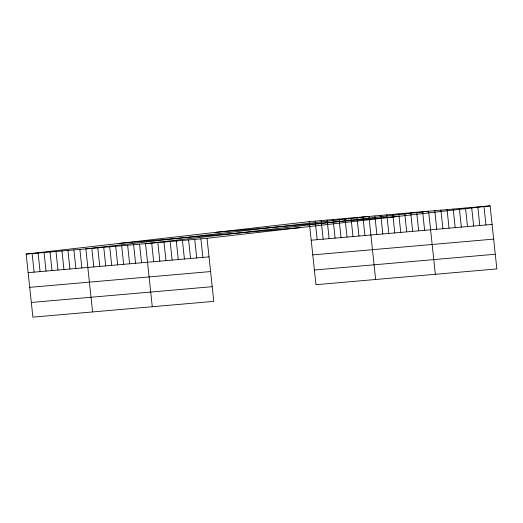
<?xml version="1.0" encoding="UTF-8"?>
<svg xmlns="http://www.w3.org/2000/svg" width="523" height="523" viewBox="0 0 523 523"><rect width="100%" height="100%" fill="white"/><g stroke="black" fill="none" stroke-linecap="round" stroke-linejoin="round"><path stroke-width="0.78" d="M26.15 254.08L207.036 238.305L213.776 301.366L32.89 317.141L26.15 254.08L309.224 221.634L490.11 205.859L496.85 268.92L315.964 284.695L309.224 221.634M207.036 238.305L490.11 205.859M215.809 232.343L396.695 216.561M119.564 243.372L300.45 227.597M311.205 240.207L492.097 224.432M28.137 272.66L209.023 256.878M312.774 254.891L493.666 239.116M29.706 287.336L210.592 271.561M314.395 270.018L495.281 254.237M31.321 302.464L212.207 286.689M483.958 206.395L485.945 224.968M477.813 206.931L479.794 225.505M471.661 207.468L473.642 226.041M465.509 208.004L467.497 226.577M459.357 208.54L461.345 227.113M453.212 209.076L455.193 227.649M447.06 209.612L449.041 228.185M440.909 210.148L442.896 228.728M434.757 210.684L436.744 229.264M435.345 274.281L428.605 211.22L145.538 243.666L152.278 306.733M422.636 211.743L424.624 230.316M416.668 212.26L418.655 230.839M410.699 212.783L412.686 231.362M404.73 213.306L406.717 231.879M398.761 213.822L400.749 232.402M392.793 214.345L394.78 232.918M386.824 214.861L388.805 233.441M380.855 215.384L382.836 233.964M374.886 215.907L376.867 234.481M375.651 279.491L368.918 216.424L85.844 248.876L92.584 311.937M362.942 216.947L364.93 235.527M356.974 217.47L358.961 236.043M351.005 217.986L352.992 236.566M345.036 218.509L347.024 237.082M339.067 219.032L341.055 237.605M333.099 219.549L335.086 238.128M327.13 220.072L329.117 238.645M321.161 220.588L323.142 239.168M315.192 221.111L317.173 239.691M200.891 238.841L202.872 257.414M194.739 239.377L196.726 257.957M188.587 239.913L190.575 258.493M182.435 240.449L184.423 259.029M176.29 240.985L178.271 259.565M170.138 241.521L172.126 260.101M163.987 242.057L165.974 260.637M157.835 242.594L159.822 261.173M151.69 243.13L153.67 261.709M139.569 244.189L141.55 262.768M133.6 244.712L135.581 263.285M127.632 245.228L129.612 263.808M121.656 245.751L123.644 264.324M115.688 246.268L117.675 264.847M109.719 246.791L111.706 265.37M103.75 247.314L105.738 265.887M97.781 247.83L99.769 266.41M91.813 248.353L93.8 266.933M79.875 249.393L81.863 267.972M73.906 249.916L75.887 268.495M67.938 250.439L69.919 269.012M61.969 250.955L63.95 269.535M55.994 251.478L57.981 270.051M50.025 251.994L52.012 270.574M44.056 252.517L46.044 271.097M38.087 253.04L40.075 271.614M32.119 253.557L34.106 272.137"/></g></svg>
